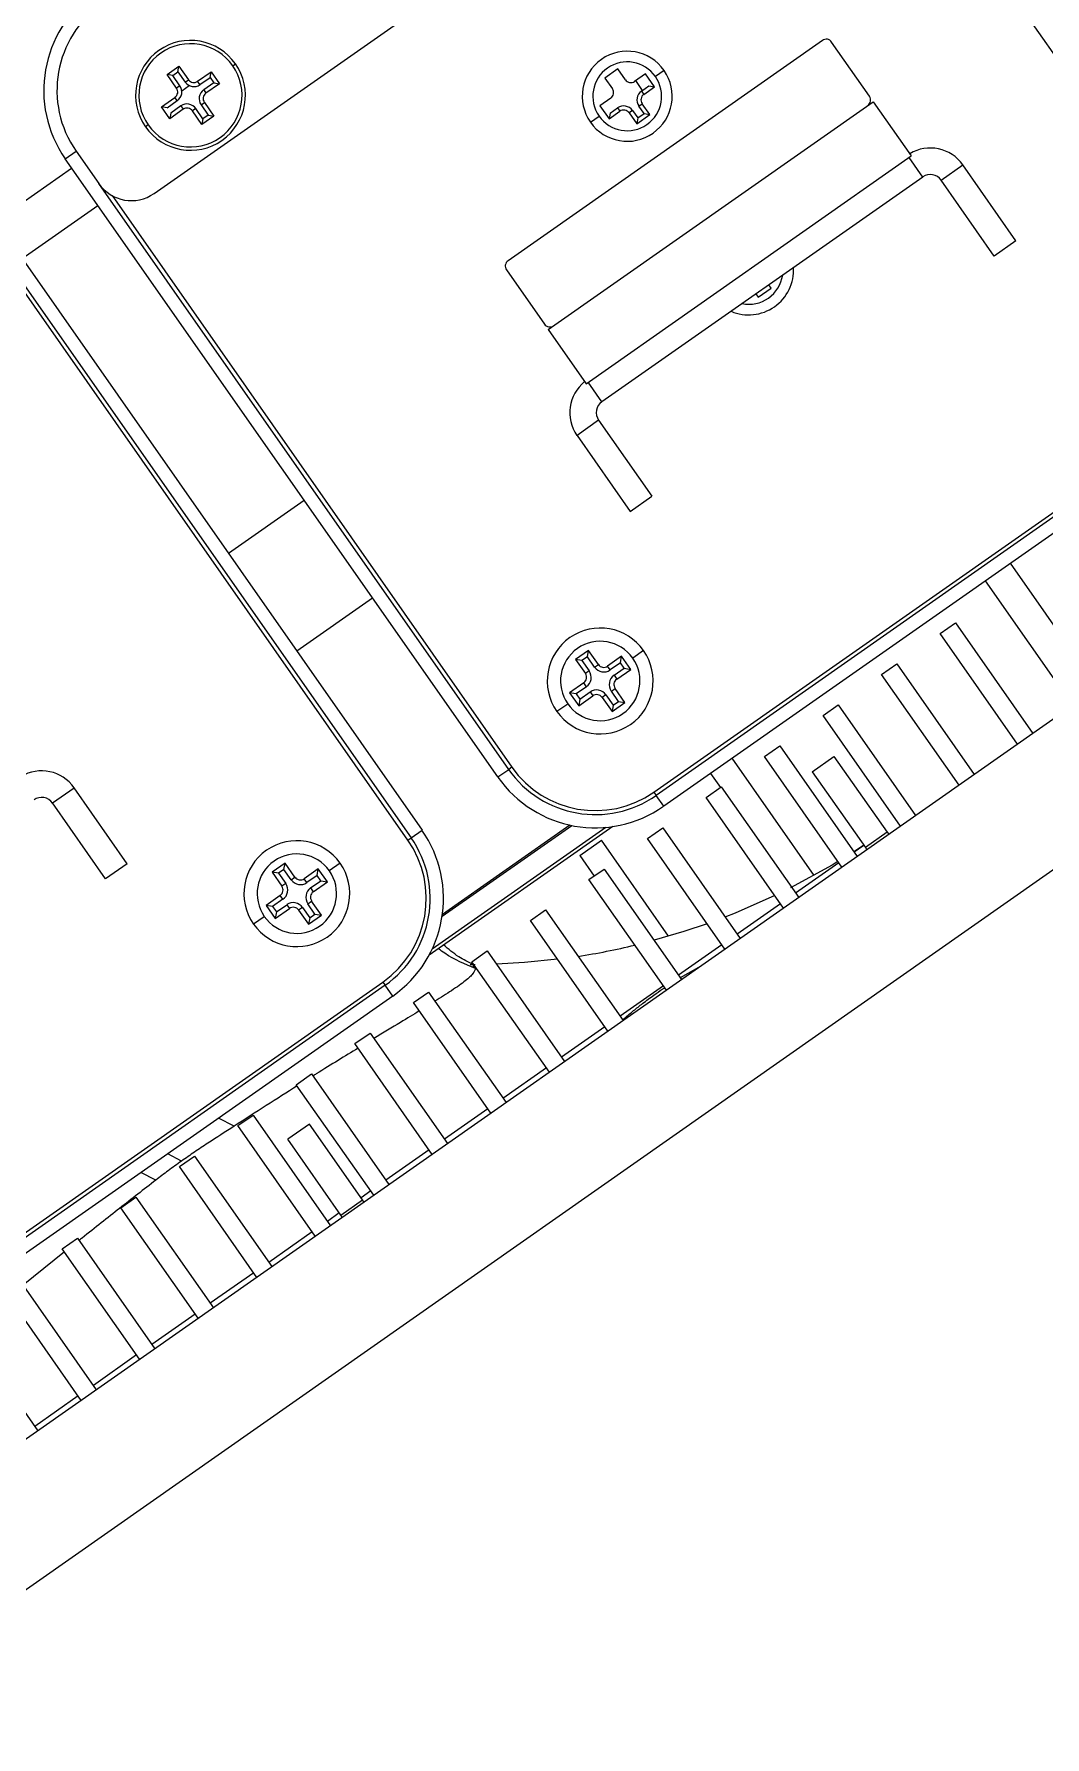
# Model space of a CAD drawing. Header units: millimetres. Extents: x 152904052 to 153933663, y 538271515 to 539240469.
# Drawn here: x 153346687.7 to 153346764.1, y 538942320.1 to 538942448.7 of the extents above; entities that cross this region are included whole.
import ezdxf

# ---------------------------------------------------------------- set-up
doc = ezdxf.new("R2010")
doc.units = ezdxf.units.MM
doc.layers.add('POWR', color=5, linetype='Continuous')

msp = doc.modelspace()

# ---------------------------------------------------------------- linework, layer by layer
at = {"layer": 'POWR', "color": 7}
for p, q in [((153346843.1, 538942335.39), (153346656.46, 538942601.94)), ((153346696.78, 538942436.69), (153346747.37, 538942472.11)), ((153346747.29, 538942448.25), (153346723.53, 538942431.61)), ((153346750.85, 538942444.03), (153346747.99, 538942448.12)), ((153346697.76, 538942445.67), (153346698.66, 538942446.3)), ((153346698.19, 538942445.6), (153346698.58, 538942445.88)), ((153346698.58, 538942445.88), (153346698.66, 538942446.3)), ((153346698.58, 538942445.88), (153346699.13, 538942445.1)), ((153346698.66, 538942446.3), (153346699.38, 538942445.28)), ((153346700.07, 538942445.16), (153346701.1, 538942445.87)), ((153346701.02, 538942445.45), (153346701.1, 538942445.87)), ((153346701.1, 538942445.87), (153346701.73, 538942444.97)), ((153346702.72, 538942446.34), (153346702.93, 538942446.48)), ((153346731.83, 538942446.09), (153346730.85, 538942445.4)), ((153346732.4, 538942445.27), (153346731.83, 538942446.09)), ((153346733.92, 538942445.72), (153346733.1, 538942445.15)), ((153346734.61, 538942444.74), (153346733.92, 538942445.72)), ((153346735.33, 538942445.98), (153346734.67, 538942445.52)), ((153346698.19, 538942445.6), (153346697.76, 538942445.67)), ((153346698.48, 538942444.65), (153346697.76, 538942445.67)), ((153346698.73, 538942444.82), (153346698.19, 538942445.6)), ((153346698.73, 538942444.82), (153346698.48, 538942444.65)), ((153346698.87, 538942444.44), (153346699.44, 538942444.84)), ((153346699.13, 538942445.1), (153346699.38, 538942445.28)), ((153346700.25, 538942444.91), (153346700.07, 538942445.16)), ((153346700.25, 538942444.91), (153346701.02, 538942445.45)), ((153346701.3, 538942445.05), (153346700.53, 538942444.51)), ((153346700.53, 538942444.51), (153346700.7, 538942444.26)), ((153346701.73, 538942444.97), (153346700.7, 538942444.26)), ((153346701.02, 538942445.45), (153346701.3, 538942445.05)), ((153346701.3, 538942445.05), (153346701.73, 538942444.97)), ((153346730.85, 538942445.4), (153346731.42, 538942444.58)), ((153346733.69, 538942444.47), (153346733.18, 538942445.21)), ((153346733.61, 538942444.42), (153346734.18, 538942444.82)), ((153346733.79, 538942444.17), (153346734.61, 538942444.74)), ((153346734.18, 538942444.82), (153346734.61, 538942444.74)), ((153346697.33, 538942443.24), (153346698.35, 538942443.95)), ((153346697.96, 538942442.33), (153346697.33, 538942443.24)), ((153346697.76, 538942443.16), (153346697.33, 538942443.24)), ((153346697.76, 538942443.16), (153346698.53, 538942443.7)), ((153346698.81, 538942443.3), (153346698.04, 538942442.76)), ((153346698.53, 538942443.7), (153346698.35, 538942443.95)), ((153346698.81, 538942443.3), (153346698.98, 538942443.05)), ((153346700.33, 538942443.38), (153346700.58, 538942443.56)), ((153346700.33, 538942443.38), (153346700.87, 538942442.61)), ((153346700.58, 538942443.56), (153346701.3, 538942442.54)), ((153346726.57, 538942426.41), (153346751.14, 538942443.62)), ((153346731.3, 538942443.89), (153346730.48, 538942443.31)), ((153346730.48, 538942443.31), (153346731.17, 538942442.33)), ((153346731.24, 538942442.76), (153346731.81, 538942443.16)), ((153346731.81, 538942443.16), (153346731.99, 538942442.9)), ((153346733.41, 538942443.29), (153346733.67, 538942443.47)), ((153346733.81, 538942442.73), (153346733.41, 538942443.29)), ((153346733.61, 538942444.42), (153346733.79, 538942444.17)), ((153346734.24, 538942442.65), (153346733.67, 538942443.47)), ((153346751.14, 538942443.62), (153346754.01, 538942439.52)), ((153346696.33, 538942441.87), (153346696.13, 538942441.72)), ((153346698.98, 538942443.05), (153346697.96, 538942442.33)), ((153346698.04, 538942442.76), (153346697.96, 538942442.33)), ((153346699.93, 538942443.1), (153346699.68, 538942442.93)), ((153346700.4, 538942441.9), (153346699.68, 538942442.93)), ((153346700.47, 538942442.33), (153346699.93, 538942443.1)), ((153346701.3, 538942442.54), (153346700.4, 538942441.9)), ((153346700.47, 538942442.33), (153346700.4, 538942441.9)), ((153346700.87, 538942442.61), (153346700.47, 538942442.33)), ((153346700.87, 538942442.61), (153346701.3, 538942442.54)), ((153346729.76, 538942442.08), (153346730.41, 538942442.54)), ((153346731.17, 538942442.33), (153346731.99, 538942442.9)), ((153346731.24, 538942442.76), (153346731.17, 538942442.33)), ((153346732.93, 538942442.96), (153346732.68, 538942442.78)), ((153346732.68, 538942442.78), (153346733.26, 538942441.96)), ((153346732.93, 538942442.96), (153346733.33, 538942442.39)), ((153346733.26, 538942441.96), (153346734.24, 538942442.65)), ((153346733.33, 538942442.39), (153346733.26, 538942441.96)), ((153346733.33, 538942442.39), (153346733.81, 538942442.73)), ((153346733.81, 538942442.73), (153346734.24, 538942442.65)), ((153346690.07, 538942439.31), (153346690.89, 538942439.88)), ((153346722.76, 538942392.62), (153346690.07, 538942439.31)), ((153346690.89, 538942439.88), (153346692.61, 538942437.43)), ((153346729.43, 538942422.32), (153346754.01, 538942439.52)), ((153346754.88, 538942437.93), (153346753.84, 538942439.41)), ((153346684.82, 538942434.6), (153346690.55, 538942438.61)), ((153346756.27, 538942437.69), (153346757.91, 538942438.84)), ((153346761.92, 538942433.1), (153346757.91, 538942438.84)), ((153346723.58, 538942393.19), (153346692.61, 538942437.43)), ((153346754.88, 538942437.93), (153346730.63, 538942420.96)), ((153346760.28, 538942431.95), (153346756.27, 538942437.69)), ((153346686.8, 538942431.77), (153346692.53, 538942435.79)), ((153346693.6, 538942436.53), (153346723.83, 538942393.36)), ((153346684.33, 538942435.3), (153346717.03, 538942388.6)), ((153346761.92, 538942433.1), (153346760.28, 538942431.95)), ((153346685.23, 538942432.26), (153346716.21, 538942388.03)), ((153346715.96, 538942387.86), (153346685.74, 538942431.02)), ((153346723.41, 538942430.92), (153346726.28, 538942426.82)), ((153346742.26, 538942429.1), (153346742.43, 538942428.86)), ((153346742.43, 538942428.86), (153346743.42, 538942429.54)), ((153346743.42, 538942429.54), (153346743.24, 538942429.79)), ((153346726.57, 538942426.41), (153346729.43, 538942422.32)), ((153346734.55, 538942391.47), (153346781.04, 538942424.02)), ((153346781.21, 538942423.78), (153346734.72, 538942391.23)), ((153346781.78, 538942422.96), (153346735.3, 538942390.41)), ((153346730.63, 538942420.96), (153346729.6, 538942422.43)), ((153346730.38, 538942419.56), (153346728.75, 538942418.42)), ((153346730.38, 538942419.56), (153346734.4, 538942413.83)), ((153346728.75, 538942418.42), (153346732.76, 538942412.68)), ((153346732.76, 538942412.68), (153346734.4, 538942413.83)), ((153346708.13, 538942413.51), (153346702.4, 538942409.49)), ((153346768.1, 538942399.34), (153346761.51, 538942408.76)), ((153346766.22, 538942398.02), (153346759.62, 538942407.44)), ((153346484.28, 538942189.25), (153346793.71, 538942405.92)), ((153346713.3, 538942406.13), (153346707.56, 538942402.12)), ((153346777.07, 538942405.62), (153346555.9, 538942250.76)), ((153346756.19, 538942403.45), (153346757.34, 538942404.26)), ((153346762.04, 538942395.1), (153346756.19, 538942403.45)), ((153346757.34, 538942404.26), (153346763.19, 538942395.9)), ((153346729.62, 538942402.18), (153346728.63, 538942401.49)), ((153346729.53, 538942401.69), (153346729.62, 538942402.18)), ((153346730.36, 538942401.11), (153346729.62, 538942402.18)), ((153346733.78, 538942402.16), (153346732.96, 538942401.59)), ((153346729.12, 538942401.41), (153346728.63, 538942401.49)), ((153346728.63, 538942401.49), (153346729.38, 538942400.43)), ((153346729.53, 538942401.69), (153346729.12, 538942401.41)), ((153346729.12, 538942401.41), (153346729.67, 538942400.63)), ((153346730.07, 538942400.91), (153346729.53, 538942401.69)), ((153346730.07, 538942400.91), (153346730.36, 538942401.11)), ((153346732.12, 538942401.74), (153346731.06, 538942400.99)), ((153346731.26, 538942400.7), (153346731.06, 538942400.99)), ((153346732.04, 538942401.25), (153346731.26, 538942400.7)), ((153346731.55, 538942400.3), (153346732.32, 538942400.84)), ((153346731.75, 538942400.01), (153346732.81, 538942400.75)), ((153346732.04, 538942401.25), (153346732.12, 538942401.74)), ((153346732.32, 538942400.84), (153346732.04, 538942401.25)), ((153346732.81, 538942400.75), (153346732.12, 538942401.74)), ((153346732.32, 538942400.84), (153346732.81, 538942400.75)), ((153346751.77, 538942400.36), (153346752.92, 538942401.16)), ((153346752.92, 538942401.16), (153346758.77, 538942392.8)), ((153346729.26, 538942399.73), (153346728.19, 538942398.98)), ((153346729.46, 538942399.44), (153346728.68, 538942398.9)), ((153346729.46, 538942399.44), (153346729.26, 538942399.73)), ((153346729.67, 538942400.63), (153346729.38, 538942400.43)), ((153346731.55, 538942400.3), (153346731.75, 538942400.01)), ((153346757.62, 538942392), (153346751.77, 538942400.36)), ((153346727.22, 538942397.58), (153346728.04, 538942398.15)), ((153346728.19, 538942398.98), (153346728.88, 538942398)), ((153346728.68, 538942398.9), (153346728.19, 538942398.98)), ((153346728.68, 538942398.9), (153346728.97, 538942398.49)), ((153346728.88, 538942398), (153346729.94, 538942398.75)), ((153346728.97, 538942398.49), (153346728.88, 538942398)), ((153346728.97, 538942398.49), (153346729.74, 538942399.04)), ((153346729.74, 538942399.04), (153346729.94, 538942398.75)), ((153346730.93, 538942398.83), (153346730.64, 538942398.62)), ((153346730.64, 538942398.62), (153346731.39, 538942397.56)), ((153346730.93, 538942398.83), (153346731.47, 538942398.05)), ((153346731.34, 538942399.11), (153346731.62, 538942399.31)), ((153346731.88, 538942398.33), (153346731.34, 538942399.11)), ((153346731.39, 538942397.56), (153346732.37, 538942398.25)), ((153346731.47, 538942398.05), (153346731.88, 538942398.33)), ((153346732.37, 538942398.25), (153346731.62, 538942399.31)), ((153346731.88, 538942398.33), (153346732.37, 538942398.25)), ((153346731.47, 538942398.05), (153346731.39, 538942397.56)), ((153346747.35, 538942397.26), (153346748.49, 538942398.06)), ((153346753.2, 538942388.9), (153346747.35, 538942397.26)), ((153346748.49, 538942398.06), (153346754.34, 538942389.71)), ((153346742.92, 538942394.16), (153346744.07, 538942394.96)), ((153346744.07, 538942394.96), (153346749.92, 538942386.61)), ((153346722.76, 538942392.62), (153346723.58, 538942393.19)), ((153346723.83, 538942393.36), (153346723.58, 538942393.19)), ((153346746.67, 538942385.19), (153346740.48, 538942394.04)), ((153346748.77, 538942385.81), (153346742.92, 538942394.16)), ((153346746.53, 538942393.02), (153346748.16, 538942394.17)), ((153346746.53, 538942393.02), (153346750.54, 538942387.29)), ((153346748.16, 538942394.17), (153346752.18, 538942388.44)), ((153346689.1, 538942390.66), (153346690.74, 538942391.8)), ((153346694.75, 538942386.07), (153346690.74, 538942391.8)), ((153346738.5, 538942391.06), (153346739.65, 538942391.87)), ((153346738.84, 538942392.89), (153346739.58, 538942391.82)), ((153346739.65, 538942391.87), (153346745.5, 538942383.51)), ((153346693.11, 538942384.92), (153346689.1, 538942390.66)), ((153346734.55, 538942391.47), (153346734.72, 538942391.23)), ((153346735.3, 538942390.41), (153346734.72, 538942391.23)), ((153346744.35, 538942382.71), (153346738.5, 538942391.06)), ((153346715.96, 538942387.86), (153346716.21, 538942388.03)), ((153346716.21, 538942388.03), (153346717.03, 538942388.6)), ((153346731.45, 538942388.88), (153346717.57, 538942379.16)), ((153346717.81, 538942379.63), (153346730.93, 538942388.82)), ((153346718.55, 538942382.1), (153346728.35, 538942388.96)), ((153346728.21, 538942388.99), (153346718.57, 538942382.24)), ((153346730.42, 538942387.73), (153346730.59, 538942387.85)), ((153346735.66, 538942380.6), (153346730.59, 538942387.85)), ((153346734.07, 538942387.97), (153346735.22, 538942388.77)), ((153346739.93, 538942379.61), (153346734.07, 538942387.97)), ((153346735.22, 538942388.77), (153346741.07, 538942380.41)), ((153346752.18, 538942388.44), (153346750.54, 538942387.29)), ((153346728.95, 538942386.7), (153346730.42, 538942387.73)), ((153346728.95, 538942386.7), (153346730.04, 538942385.14)), ((153346750.42, 538942387.47), (153346749.66, 538942386.97)), ((153346750.43, 538942387.45), (153346749.69, 538942386.94)), ((153346750.54, 538942387.29), (153346750.66, 538942387.13)), ((153346694.75, 538942386.07), (153346693.11, 538942384.92)), ((153346706.68, 538942386.12), (153346705.7, 538942385.43)), ((153346706.19, 538942385.35), (153346705.7, 538942385.43)), ((153346705.7, 538942385.43), (153346706.44, 538942384.37)), ((153346706.59, 538942385.63), (153346706.19, 538942385.35)), ((153346706.19, 538942385.35), (153346706.73, 538942384.57)), ((153346706.59, 538942385.63), (153346706.68, 538942386.12)), ((153346707.14, 538942384.85), (153346706.59, 538942385.63)), ((153346707.43, 538942385.05), (153346706.68, 538942386.12)), ((153346709.19, 538942385.68), (153346708.12, 538942384.93)), ((153346709.1, 538942385.19), (153346709.19, 538942385.68)), ((153346709.88, 538942384.69), (153346709.19, 538942385.68)), ((153346710.84, 538942386.1), (153346710.02, 538942385.53)), ((153346729.65, 538942384.87), (153346730.8, 538942385.67)), ((153346730.8, 538942385.67), (153346736.65, 538942377.32)), ((153346748.54, 538942386.13), (153346745.27, 538942383.84)), ((153346706.73, 538942384.57), (153346706.44, 538942384.37)), ((153346707.14, 538942384.85), (153346707.43, 538942385.05)), ((153346708.32, 538942384.64), (153346708.12, 538942384.93)), ((153346709.1, 538942385.19), (153346708.32, 538942384.64)), ((153346708.61, 538942384.24), (153346709.39, 538942384.78)), ((153346708.61, 538942384.24), (153346708.81, 538942383.95)), ((153346708.81, 538942383.95), (153346709.88, 538942384.69)), ((153346709.39, 538942384.78), (153346709.1, 538942385.19)), ((153346709.39, 538942384.78), (153346709.88, 538942384.69)), ((153346735.5, 538942376.51), (153346729.65, 538942384.87)), ((153346706.32, 538942383.67), (153346705.26, 538942382.92)), ((153346705.26, 538942382.92), (153346705.94, 538942381.94)), ((153346705.74, 538942382.84), (153346705.26, 538942382.92)), ((153346706.52, 538942383.38), (153346705.74, 538942382.84)), ((153346705.74, 538942382.84), (153346706.03, 538942382.43)), ((153346705.94, 538942381.94), (153346707.01, 538942382.69)), ((153346706.03, 538942382.43), (153346706.81, 538942382.97)), ((153346706.52, 538942383.38), (153346706.32, 538942383.67)), ((153346706.81, 538942382.97), (153346707.01, 538942382.69)), ((153346707.99, 538942382.77), (153346707.7, 538942382.56)), ((153346707.99, 538942382.77), (153346708.54, 538942381.99)), ((153346708.4, 538942383.05), (153346708.69, 538942383.25)), ((153346708.94, 538942382.27), (153346708.4, 538942383.05)), ((153346709.43, 538942382.19), (153346708.69, 538942383.25)), ((153346744.12, 538942383.04), (153346740.84, 538942380.74)), ((153346704.29, 538942381.52), (153346705.11, 538942382.09)), ((153346706.03, 538942382.43), (153346705.94, 538942381.94)), ((153346707.7, 538942382.56), (153346708.45, 538942381.5)), ((153346708.45, 538942381.5), (153346709.43, 538942382.19)), ((153346708.54, 538942381.99), (153346708.45, 538942381.5)), ((153346708.54, 538942381.99), (153346708.94, 538942382.27)), ((153346708.94, 538942382.27), (153346709.43, 538942382.19)), ((153346725.23, 538942381.77), (153346726.37, 538942382.58)), ((153346731.08, 538942373.42), (153346725.23, 538942381.77)), ((153346726.37, 538942382.58), (153346732.23, 538942374.22)), ((153346720.8, 538942378.67), (153346721.95, 538942379.48)), ((153346721.95, 538942379.48), (153346727.8, 538942371.12)), ((153346739.7, 538942379.94), (153346736.42, 538942377.64)), ((153346721.06, 538942378.44), (153346720.67, 538942378.43)), ((153346726.66, 538942370.32), (153346720.8, 538942378.67)), ((153346720.88, 538942378.35), (153346721.07, 538942378.16)), ((153346738.1, 538942378.33), (153346736.55, 538942377.45)), ((153346667.38, 538942344.44), (153346714.07, 538942377.13)), ((153346714.24, 538942376.89), (153346667.55, 538942344.19)), ((153346714.07, 538942377.13), (153346714.24, 538942376.89)), ((153346714.82, 538942376.07), (153346714.24, 538942376.89)), ((153346716.38, 538942375.58), (153346717.53, 538942376.38)), ((153346717.53, 538942376.38), (153346723.38, 538942368.03)), ((153346735.27, 538942376.84), (153346732, 538942374.55)), ((153346714.82, 538942376.07), (153346668.12, 538942343.37)), ((153346722.23, 538942367.22), (153346716.38, 538942375.58)), ((153346730.85, 538942373.74), (153346727.57, 538942371.45)), ((153346711.96, 538942372.48), (153346713.1, 538942373.28)), ((153346717.81, 538942364.12), (153346711.96, 538942372.48)), ((153346713.1, 538942373.28), (153346718.96, 538942364.93)), ((153346707.53, 538942369.38), (153346708.68, 538942370.19)), ((153346708.68, 538942370.19), (153346714.53, 538942361.83)), ((153346726.43, 538942370.65), (153346723.15, 538942368.35)), ((153346713.38, 538942361.03), (153346707.53, 538942369.38)), ((153346722, 538942367.55), (153346718.73, 538942365.26)), ((153346702.82, 538942366.24), (153346701.64, 538942366.85)), ((153346703.11, 538942366.29), (153346704.26, 538942367.09)), ((153346708.96, 538942357.93), (153346703.11, 538942366.29)), ((153346704.26, 538942367.09), (153346710.11, 538942358.73)), ((153346708.52, 538942366.41), (153346706.88, 538942365.26)), ((153346712.53, 538942360.68), (153346708.52, 538942366.41)), ((153346710.89, 538942359.53), (153346706.88, 538942365.26)), ((153346698.85, 538942363.61), (153346697.83, 538942364.17)), ((153346698.69, 538942363.19), (153346699.83, 538942363.99)), ((153346699.83, 538942363.99), (153346705.68, 538942355.64)), ((153346717.58, 538942364.45), (153346714.3, 538942362.16)), ((153346696.92, 538942362.17), (153346695.78, 538942362.74)), ((153346704.54, 538942354.83), (153346698.69, 538942363.19)), ((153346694.26, 538942360.09), (153346695.41, 538942360.89)), ((153346695.41, 538942360.89), (153346701.26, 538942352.54)), ((153346713.16, 538942361.36), (153346712.42, 538942360.84)), ((153346700.11, 538942351.74), (153346694.26, 538942360.09)), ((153346710.78, 538942359.69), (153346709.88, 538942359.06)), ((153346710.89, 538942359.53), (153346712.53, 538942360.68)), ((153346712.64, 538942360.51), (153346712.53, 538942360.68)), ((153346708.73, 538942358.26), (153346705.46, 538942355.96)), ((153346689.84, 538942356.99), (153346690.99, 538942357.8)), ((153346695.69, 538942348.64), (153346689.84, 538942356.99)), ((153346690.99, 538942357.8), (153346696.84, 538942349.44)), ((153346690.01, 538942356.75), (153346686.88, 538942354.25)), ((153346686.56, 538942354.7), (153346692.41, 538942346.34)), ((153346704.31, 538942355.16), (153346701.03, 538942352.87)), ((153346691.27, 538942345.54), (153346685.42, 538942353.9)), ((153346699.89, 538942352.06), (153346696.61, 538942349.77)), ((153346682.14, 538942351.6), (153346687.99, 538942343.25)), ((153346695.46, 538942348.97), (153346692.19, 538942346.67)), ((153346691.04, 538942345.87), (153346687.76, 538942343.57))]:
    msp.add_line(p, q, dxfattribs=at)
at = {"layer": 'POWR', "color": 7, "flags": 128}
for points in [[(153346752.18, 538942388.44), (153346752.31, 538942388.29), (153346752.31, 538942388.28)], [(153346748.47, 538942386.23), (153346748.04, 538942385.97), (153346744.89, 538942384.24)], [(153346743.69, 538942383.66), (153346740.69, 538942382.34), (153346739.93, 538942382.04)], [(153346738.57, 538942381.54), (153346736.83, 538942380.95), (153346734.57, 538942380.29)], [(153346727.27, 538942378.86), (153346724.77, 538942378.6), (153346722.65, 538942378.48)], [(153346710.99, 538942359.35), (153346710.99, 538942359.36), (153346710.89, 538942359.53)]]:
    msp.add_lwpolyline(points, dxfattribs=at)
at = {"layer": 'POWR', "color": 7}
for centre, radius, start, end in [((153346697.44, 538942444.47), 9, 125, 215), ((153346697.44, 538942444.47), 8, 125, 215), ((153346747.58, 538942447.84), 0.5, 35, 125), ((153346699.53, 538942444.1), 4.15, 35, 215), ((153346699.53, 538942444.1), 3.9, 35, 215), ((153346732.54, 538942444.03), 3.4, 35, 215), ((153346699.53, 538942444.1), 4.15, 215, 35), ((153346699.53, 538942444.1), 3.9, 215, 35), ((153346732.54, 538942444.03), 3.4, 215, 35), ((153346732.54, 538942444.03), 2.6, 35, 215), ((153346698.07, 538942444.36), 0.5, 305, 35), ((153346698.07, 538942444.36), 0.807, 305, 35), ((153346699.79, 538942445.57), 0.807, 215, 305), ((153346699.79, 538942445.57), 0.5, 215, 305), ((153346700.99, 538942443.85), 0.807, 125, 215), ((153346732.54, 538942444.03), 2.6, 215, 35), ((153346731.01, 538942444.3), 0.5, 305, 35), ((153346732.81, 538942445.56), 0.5, 215, 305), ((153346699.27, 538942442.64), 0.807, 35, 125), ((153346699.27, 538942442.64), 0.5, 35, 125), ((153346700.99, 538942443.85), 0.5, 125, 215), ((153346732.27, 538942442.49), 0.807, 35, 125), ((153346734.08, 538942443.76), 0.807, 125, 215), ((153346734.08, 538942443.76), 0.5, 125, 215), ((153346750.44, 538942443.74), 0.5, 305, 35), ((153346732.27, 538942442.49), 0.5, 35, 125), ((153346755.45, 538942437.12), 3, 35, 121.1774), ((153346755.45, 538942437.12), 1, 35, 125), ((153346695.06, 538942439.15), 3, 215, 305), ((153346723.82, 538942431.2), 0.5, 125, 215), ((153346741.72, 538942430.92), 3.4, 246.9657, 3.0343), ((153346741.72, 538942430.92), 2.6, 258.8131, 351.1869), ((153346726.69, 538942427.11), 0.5, 215, 305), ((153346731.2, 538942420.14), 3, 128.8226, 215), ((153346731.2, 538942420.14), 1, 125, 215), ((153346730.5, 538942399.87), 4, 35, 215), ((153346730.5, 538942399.87), 4, 215, 35), ((153346730.5, 538942399.87), 3, 35, 215), ((153346730.5, 538942399.87), 3, 215, 35), ((153346730.77, 538942401.4), 0.851, 215, 305), ((153346730.77, 538942401.4), 0.5, 215, 305), ((153346728.97, 538942400.14), 0.5, 305, 35), ((153346728.97, 538942400.14), 0.851, 305, 35), ((153346732.03, 538942399.6), 0.851, 125, 215), ((153346732.03, 538942399.6), 0.5, 125, 215), ((153346730.23, 538942398.34), 0.851, 35, 125), ((153346730.23, 538942398.34), 0.5, 35, 125), ((153346688.28, 538942390.08), 3, 35, 121.1774), ((153346730.13, 538942397.78), 8, 215, 305), ((153346730.13, 538942397.78), 7.7, 215, 305), ((153346730.13, 538942397.78), 9, 215, 305), ((153346688.28, 538942390.08), 1, 35, 125), ((153346709.65, 538942383.44), 7.7, 305, 35), ((153346709.65, 538942383.44), 8, 305, 35), ((153346709.65, 538942383.44), 9, 305, 35), ((153346707.57, 538942383.81), 4, 35, 215), ((153346707.57, 538942383.81), 3, 35, 215), ((153346707.57, 538942383.81), 4, 215, 35), ((153346707.57, 538942383.81), 3, 215, 35), ((153346706.03, 538942384.08), 0.5, 305, 35), ((153346706.03, 538942384.08), 0.851, 305, 35), ((153346707.84, 538942385.34), 0.851, 215, 305), ((153346707.84, 538942385.34), 0.5, 215, 305), ((153346709.1, 538942383.54), 0.851, 125, 215), ((153346707.3, 538942382.28), 0.851, 35, 125), ((153346707.3, 538942382.28), 0.5, 35, 125), ((153346709.1, 538942383.54), 0.5, 125, 215), ((153346720.52, 538942432.43), 54, 278.8488, 283.4898)]:
    msp.add_arc(centre, radius, start, end, dxfattribs=at)
for points, knots in [([(153346721.07, 538942378.16), (153346720.28, 538942378.48), (153346719.33, 538942378.87), (153346718.43, 538942379.53), (153346718.27, 538942379.64)], [0, 0, 0, 0, 0.8238446, 1, 1, 1, 1]), ([(153346720.93, 538942378.44), (153346720.54, 538942378.63), (153346719.69, 538942379.05), (153346719.03, 538942379.62), (153346718.67, 538942379.93)], [0, 0, 0, 0, 0.457647, 1, 1, 1, 1]), ([(153346721.07, 538942378.16), (153346721.03, 538942378.04), (153346720.95, 538942377.81), (153346720.36, 538942377.24), (153346719.39, 538942376.55), (153346718.45, 538942375.96), (153346718.01, 538942375.69)], [0, 0, 0, 0, 0.254532, 0.508983, 0.770758, 1, 1, 1, 1]), ([(153346732.18, 538942374.28), (153346732.25, 538942374.33), (153346732.42, 538942374.48), (153346732.7, 538942374.71), (153346733.03, 538942374.98), (153346733.36, 538942375.25), (153346733.87, 538942375.64), (153346734.48, 538942376.1), (153346735.04, 538942376.49), (153346735.31, 538942376.67), (153346735.37, 538942376.71)], [0, 0, 0, 0, 0.060685, 0.160853, 0.263354, 0.368191, 0.475369, 0.745866, 0.943932, 1, 1, 1, 1]), ([(153346716.82, 538942374.95), (153346716.37, 538942374.67), (153346715.38, 538942374.07), (153346714.09, 538942373.29), (153346713.39, 538942372.87)], [0, 0, 0, 0, 0.460782, 1, 1, 1, 1]), ([(153346712.2, 538942372.14), (153346711.2, 538942371.53), (153346710.13, 538942370.88), (153346708.87, 538942370.09), (153346708.79, 538942370.03)], [0, 0, 0, 0, 0.9325679, 1, 1, 1, 1]), ([(153346707.6, 538942369.29), (153346706.83, 538942368.8), (153346705.32, 538942367.85), (153346703.64, 538942366.77), (153346702.82, 538942366.24)], [0, 0, 0, 0, 0.50982, 1, 1, 1, 1]), ([(153346702.82, 538942366.24), (153346702.16, 538942365.82), (153346701.18, 538942365.18), (153346699.84, 538942364.3), (153346699.18, 538942363.84), (153346698.85, 538942363.61)], [0, 0, 0, 0, 0.499842, 0.749905, 1, 1, 1, 1]), ([(153346698.85, 538942363.61), (153346698.68, 538942363.49), (153346698.34, 538942363.25), (153346697.69, 538942362.77), (153346697.22, 538942362.41), (153346696.92, 538942362.17)], [0, 0, 0, 0, 0.258152, 0.516303, 1, 1, 1, 1]), ([(153346696.92, 538942362.17), (153346696, 538942361.47), (153346694.18, 538942360.05), (153346692.26, 538942358.53), (153346691.19, 538942357.68), (153346691.11, 538942357.62)], [0, 0, 0, 0, 0.482279, 0.964558, 1, 1, 1, 1])]:
    msp.add_open_spline(points, degree=3, knots=knots, dxfattribs=at)

doc.saveas('drawing.dxf')
